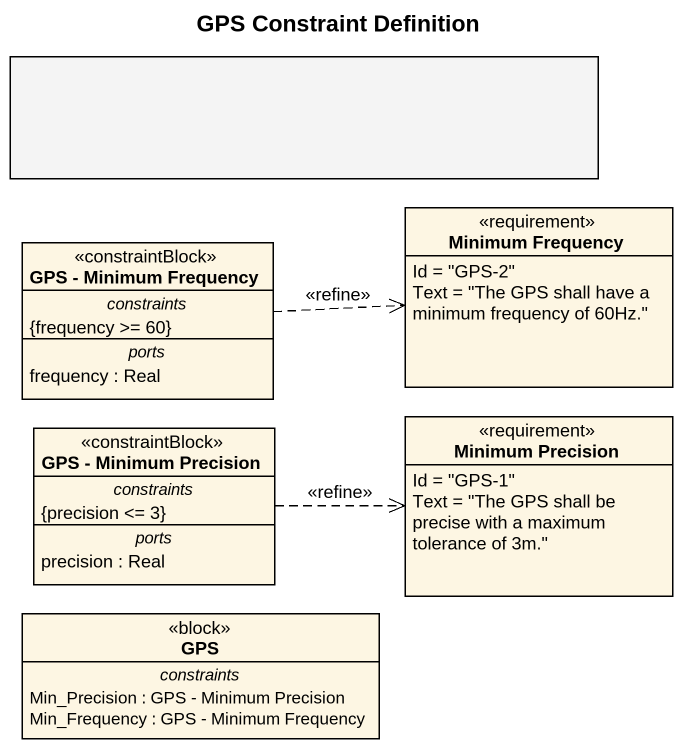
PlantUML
@startuml
title GPS Constraint Definition
allowmixing
hide circle
hide empty members
rectangle " " as rectangle1 #F4F4F4
class "Minimum Frequency" as Minimum_Frequency <<requirement>> {
  Id = "GPS-2"
  Text = "The GPS shall have a minimum frequency of 60Hz."
}
class "GPS - Minimum Frequency" as GPS_Minimum_Frequency <<constraintBlock>> {
  -- constraints --
  {frequency >= 60}
  -- ports --
  frequency : Real
}
class "GPS - Minimum Precision" as GPS_Minimum_Precision <<constraintBlock>> {
  -- constraints --
  {precision <= 3}
  -- ports --
  precision : Real
}
class "Minimum Precision" as Minimum_Precision <<requirement>> {
  Id = "GPS-1"
  Text = "The GPS shall be precise with a maximum tolerance of 3m."
}
class GPS <<block>> {
  -- constraints --
  Min_Precision : GPS - Minimum Precision
  Min_Frequency : GPS - Minimum Frequency
}
GPS_Minimum_Frequency .right.> Minimum_Frequency : <<refine>>
GPS_Minimum_Precision .right.> Minimum_Precision : <<refine>>
@enduml
